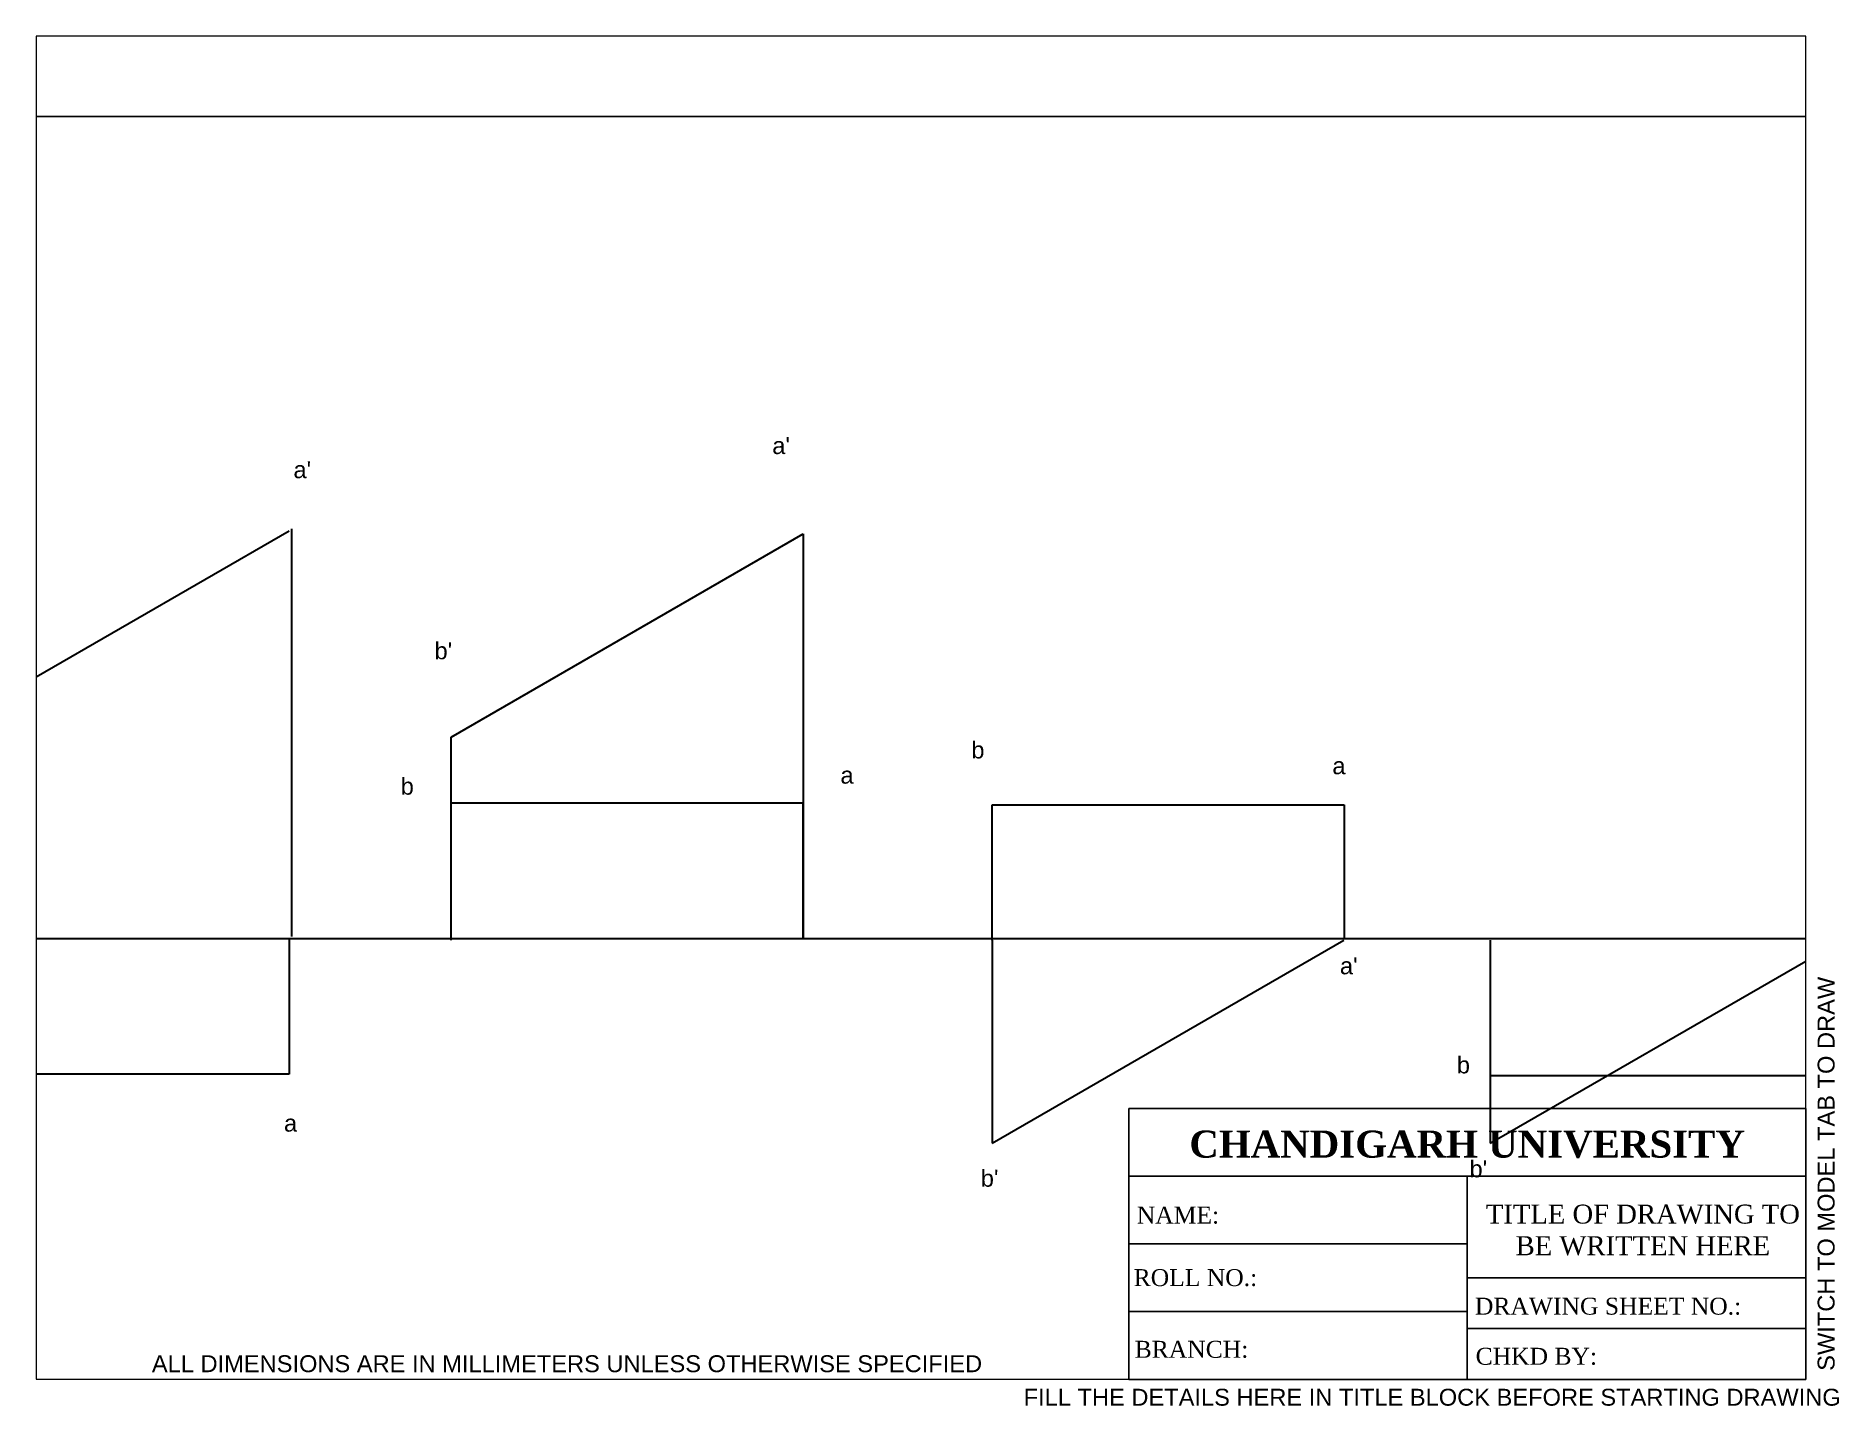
# Paper-space layout 'Layout1' of a CAD drawing. Header units: millimetres. Extents: x 0 to 266, y -4 to 198.
# The model-space entities are those that its viewports show. They can reach past a viewport. Long polylines and large blocks are cut down to what shows.
import ezdxf

# ---------------------------------------------------------------- set-up
doc = ezdxf.new("R2010")
doc.units = ezdxf.units.MM
doc.linetypes.add('ACAD_ISO08W100', pattern=[36, 24, -3, 6, -3])
doc.layers.add('Comments', color=10, linetype='Continuous', lineweight=13, plot=False)
doc.layers.add('thick continuous', color=7, linetype='Continuous', lineweight=30)
doc.styles.get("Standard").update_dxf_attribs({"font": 'arial.ttf'})

msp = doc.modelspace()

# ---------------------------------------------------------------- linework, layer by layer
msp.add_lwpolyline([(0, 0), (297, 0), (297, 210), (0, 210)], close=True)
at = {"layer": 'thick continuous'}
for p, q in [((6.41, 118.79), (58.38, 148.79)), ((58.73, 149.09), (58.73, 88.85)), ((82.34, 118.33), (134.3, 148.33)), ((134.3, 148.33), (134.3, 88.56)), ((82.34, 88.33), (82.34, 118.33)), ((134.3, 108.56), (82.34, 108.56)), ((134.3, 88.56), (134.3, 108.56)), ((162.22, 88.33), (162.22, 108.33)), ((162.22, 108.33), (214.22, 108.33)), ((214.22, 108.33), (214.22, 88.56)), ((58.38, 88.56), (58.38, 68.56)), ((162.22, 88.33), (162.22, 58.33)), ((162.22, 58.33), (214.18, 88.33)), ((235.81, 88.33), (235.81, 58.33)), ((235.81, 58.33), (287.77, 88.33)), ((235.81, 88.33), (235.81, 68.33)), ((58.38, 68.56), (6.38, 68.56)), ((235.81, 68.33), (287.81, 68.33))]:
    msp.add_line(p, q, dxfattribs=at)
msp.add_xline((98.14, 88.56), (1, 0), dxfattribs=at)

# ---------------------------------------------------------------- texts
at = {"layer": 'thick continuous', "char_height": 2.5, "attachment_point": 1}
for s, width, insert in [("a'", 1.694, (129.75, 162.63)), ("a'", 0.4863, (59.02, 159.07)), ("b'", 0.8148, (79.86, 132.32)), ('b ', 1.2828, (74.86, 112.32)), ('a', 0.9378, (139.82, 113.95)), ("a'", 1.2549, (213.6, 85.79)), ('b', 0.6111, (230.87, 71.15)), ("b'", 1.8788, (232.74, 55.8)), ("b'", 3.5007, (160.55, 54.41))]:
    msp.add_mtext_dynamic_manual_height_columns(s, width=width, gutter_width=12.5, heights=[0], dxfattribs=dict(at, insert=insert))
for s, insert in [('b ', (159.15, 117.67)), ('a', (212.48, 115.34)), ('a', (57.62, 62.55))]:
    msp.add_mtext(s, dxfattribs=dict(at, insert=insert))

psp = doc.layouts.get("Layout1")

# ---------------------------------------------------------------- linework, layer by layer
for p, q in [((161.41, 40), (261.41, 40)), ((161.41, 40), (161.41, 0)), ((261.41, 40), (261.41, 0)), ((161.41, 30), (261.41, 30)), ((161.41, 30), (194.27, 30)), ((211.41, 30), (211.41, 0)), ((161.41, 20), (211.41, 20)), ((211.41, 15), (261.41, 15)), ((161.41, 10), (211.41, 10)), ((211.41, 7.5), (261.41, 7.5)), ((161.41, 0), (261.41, 0))]:
    psp.add_line(p, q)

# ---------------------------------------------------------------- texts
at = {"attachment_point": 1}
for s, width, insert, char_height in [('\\pxqc;{\\fTimes New Roman|b1|i0|c0|p18;CHANDIGARH UNIVERSITY}', 80.8177, (170.98, 36.75), 4), ('\\pxqc;{\\fTimes New Roman|b0|i0|c0|p18;TITLE OF DRAWING TO BE WRITTEN HERE}', 46.4985, (214.1, 25.81), 2.8)]:
    psp.add_mtext_dynamic_manual_height_columns(s, width=width, gutter_width=40, heights=[0], dxfattribs=dict(at, insert=insert, char_height=char_height))
at = {"linetype": 'ACAD_ISO08W100', "lineweight": 100, "char_height": 2.5, "attachment_point": 1}
for s, width, insert in [('{\\fTimes New Roman|b0|i0|c0|p18;NAME:}', 45.3199, (162.59, 25.51)), ('{\\fTimes New Roman|b0|i0|c0|p18;ROLL NO.:}', 45.3199, (162.13, 16.28)), ('{\\fTimes New Roman|b0|i0|c0|p18;DRAWING SHEET NO.:}', 45.3199, (212.54, 12.06)), ('{\\fTimes New Roman|b0|i0|c0|p18;BRANCH:}', 45.3199, (162.28, 5.69)), ('{\\fTimes New Roman|b0|i0|c0|p18;CHKD BY: }', 47.9779, (212.64, 4.66))]:
    psp.add_mtext_dynamic_manual_height_columns(s, width=width, gutter_width=25, heights=[0], dxfattribs=dict(at, insert=insert))
at = {"layer": 'Comments'}
psp.add_text('SWITCH TO MODEL TAB TO DRAW', height=2.5, rotation=90, dxfattribs=at).set_placement((265.66, 1.26))
psp.add_text('FILL THE DETAILS HERE IN TITLE BLOCK BEFORE STARTING DRAWING', height=2.5, dxfattribs=at).set_placement((145.88, -3.89))
at = {"layer": 'thick continuous'}
psp.add_text('ALL DIMENSIONS ARE IN MILLIMETERS UNLESS OTHERWISE SPECIFIED', height=2.5, dxfattribs=at).set_placement((17.11, 1.06))

# ---------------------------------------------------------------- viewports
psp.add_viewport(center=(130.71, 99.21), size=(261.41, 198.4125), view_center_point=(151.71, 122.67), view_height=198.4125, dxfattribs=at)

doc.saveas('drawing.dxf')
